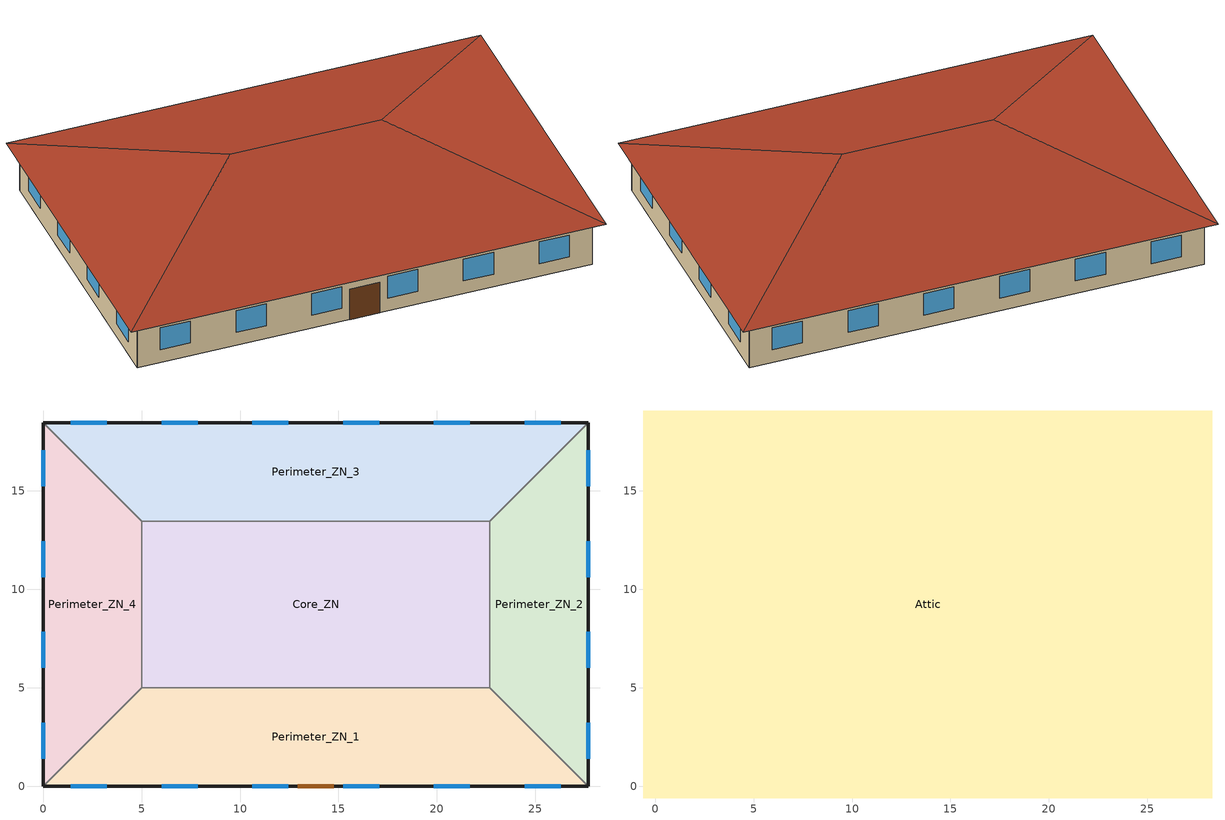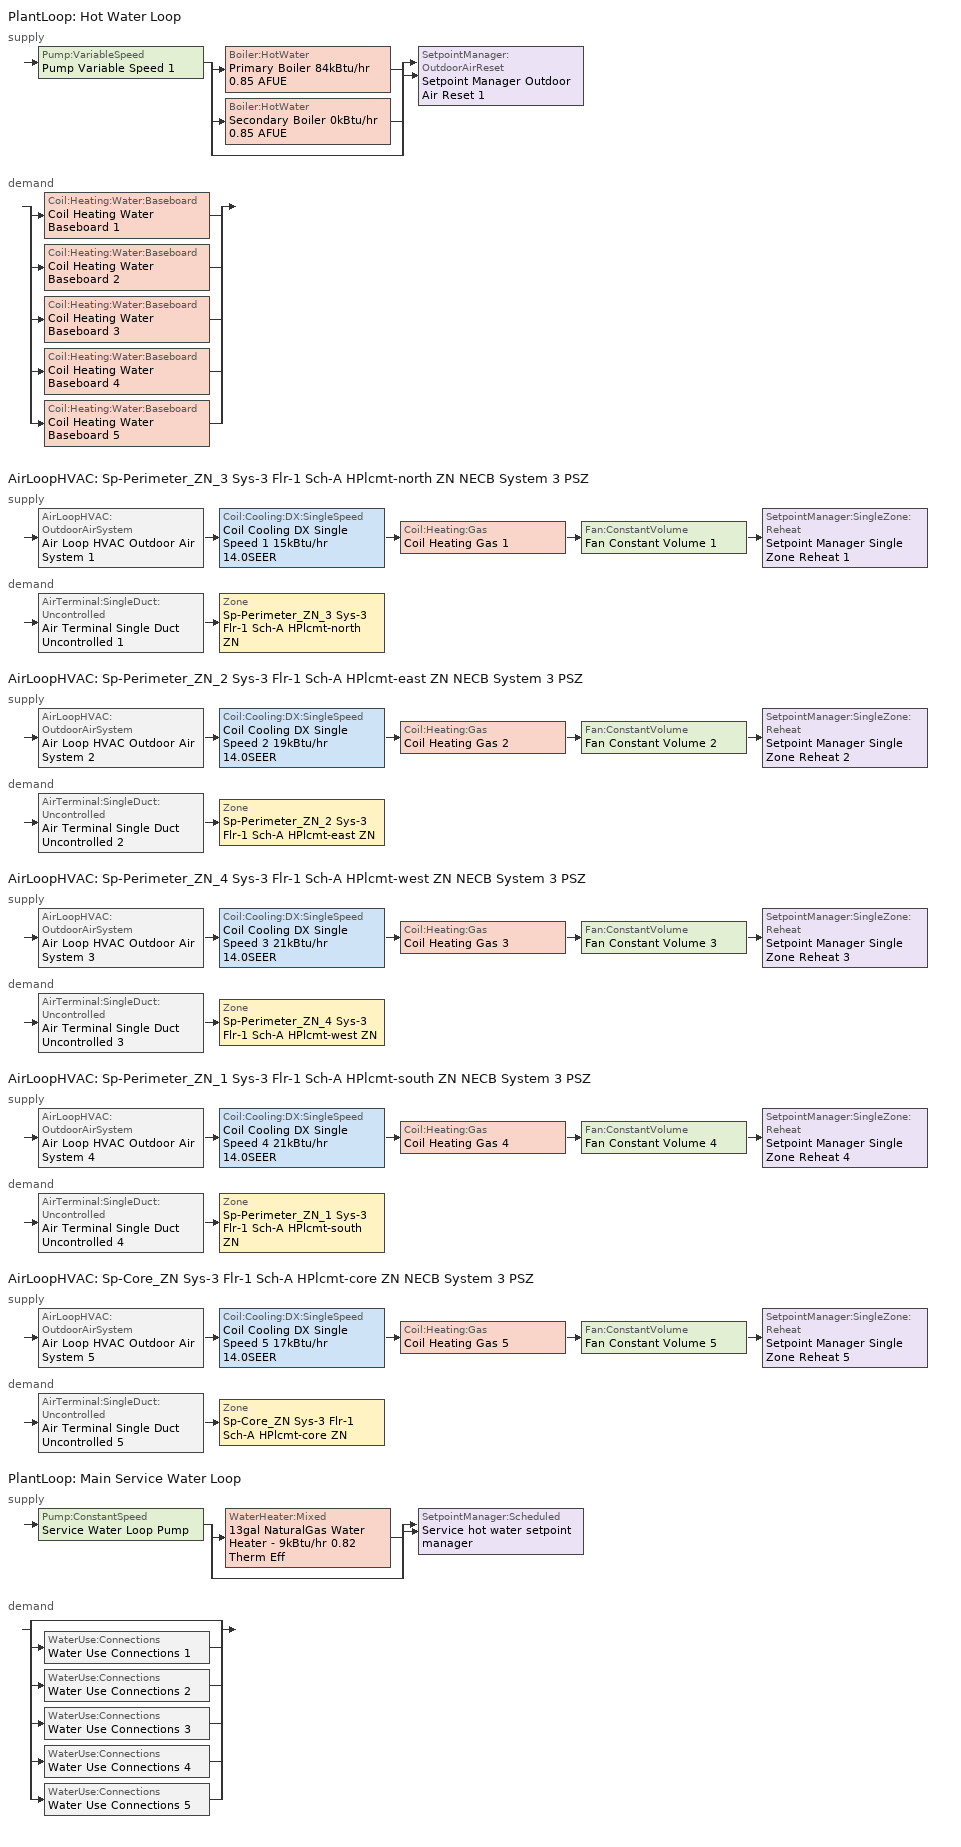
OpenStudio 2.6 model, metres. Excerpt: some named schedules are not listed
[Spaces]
Perimeter_ZN_1
 floor ground: 22.69,5 27.69,0 0,0 5,5 z0
 wall outside: 0,0 27.69,0 z0:3.05
 wall to Perimeter_ZN_4: 5,5 0,0 z0:3.05
 wall to Core_ZN: 22.69,5 5,5 z0:3.05
 wall to Perimeter_ZN_2: 27.69,0 22.69,5 z0:3.05
 window: 1.39,0 3.22,0 / 19.85,0 21.68,0 / 15.24,0 17.07,0 / 6.01,0 7.84,0 / 10.62,0 12.45,0 / 24.47,0 26.3,0 z0.9:2.42
 door: 12.93,0 14.76,0 z0:2.13
Perimeter_ZN_2
 floor ground: 27.69,18.46 27.69,0 22.69,5 22.69,13.46 z0
 wall outside: 27.69,0 27.69,18.46 z0:3.05
 wall to Perimeter_ZN_3: 27.69,18.46 22.69,13.46 z0:3.05
 wall to Core_ZN: 22.69,13.46 22.69,5 z0:3.05
 window: 27.69,1.39 27.69,3.22 / 27.69,10.62 27.69,12.45 / 27.69,15.24 27.69,17.07 / 27.69,6.01 27.69,7.84 z0.9:2.42
Perimeter_ZN_3
 floor ground: 27.69,18.46 22.69,13.46 5,13.46 0,18.46 z0
 wall outside: 27.69,18.46 0,18.46 z0:3.05
 wall to Core_ZN: 5,13.46 22.69,13.46 z0:3.05
 wall to Perimeter_ZN_4: 0,18.46 5,13.46 z0:3.05
 window: 21.68,18.46 19.85,18.46 / 7.84,18.46 6.01,18.46 / 17.07,18.46 15.24,18.46 / 12.45,18.46 10.62,18.46 / 26.3,18.46 24.47,18.46 / 3.22,18.46 1.39,18.46 z0.9:2.42
Perimeter_ZN_4
 floor ground: 0,18.46 5,13.46 5,5 0,0 z0
 wall outside: 0,18.46 0,0 z0:3.05
 wall to Core_ZN: 5,5 5,13.46 z0:3.05
 window: 0,3.22 0,1.39 / 0,12.45 0,10.62 / 0,7.84 0,6.01 / 0,17.07 0,15.24 z0.9:2.42
Core_ZN
 floor ground: 22.69,13.46 22.69,5 5,5 5,13.46 z0
Attic
 floor outside: 28.29,19.06 27.69,18.46 0,18.46 -0.6,19.06 z3.05; -0.6,19.06 0,18.46 0,0 -0.6,-0.6 z3.05; 28.29,19.06 28.29,-0.6 27.69,0 27.69,18.46 z3.05; 27.69,0 28.29,-0.6 -0.6,-0.6 0,0 z3.05
 floor to Perimeter_ZN_4: 0,18.46 5,13.46 5,5 0,0 z3.05
 floor to Perimeter_ZN_1: 22.69,5 27.69,0 0,0 5,5 z3.05
 floor to Perimeter_ZN_2: 27.69,18.46 27.69,0 22.69,5 22.69,13.46 z3.05
 floor to Core_ZN: 22.69,13.46 22.69,5 5,5 5,13.46 z3.05
 floor to Perimeter_ZN_3: 27.69,18.46 22.69,13.46 5,13.46 0,18.46 z3.05
 roof outside: 18.46,9.23,6.33 28.29,-0.6,3.05 28.29,19.06,3.05; 18.46,9.23,6.33 28.29,19.06,3.05 -0.6,19.06,3.05 9.23,9.23,6.33; 9.23,9.23,6.33 -0.6,-0.6,3.05 28.29,-0.6,3.05 18.46,9.23,6.33; 9.23,9.23,6.33 -0.6,19.06,3.05 -0.6,-0.6,3.05
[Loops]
PlantLoop 'Hot Water Loop'
 supply: Pump:VariableSpeed 'Pump Variable Speed 1' > split
  | Boiler:HotWater 'Primary Boiler 84kBtu/hr 0.85 AFUE'
  | Boiler:HotWater 'Secondary Boiler 0kBtu/hr 0.85 AFUE'
  | bypass
  join > SetpointManager:OutdoorAirReset 'Setpoint Manager Outdoor Air Reset 1'
 demand: split
  | Coil:Heating:Water:Baseboard 'Coil Heating Water Baseboard 1'
  | Coil:Heating:Water:Baseboard 'Coil Heating Water Baseboard 2'
  | Coil:Heating:Water:Baseboard 'Coil Heating Water Baseboard 3'
  | Coil:Heating:Water:Baseboard 'Coil Heating Water Baseboard 4'
  | Coil:Heating:Water:Baseboard 'Coil Heating Water Baseboard 5'
AirLoopHVAC 'Sp-Perimeter_ZN_3 Sys-3 Flr-1 Sch-A HPlcmt-north ZN NECB System 3 PSZ'
 supply: AirLoopHVAC:OutdoorAirSystem 'Air Loop HVAC Outdoor Air System 1' > Coil:Cooling:DX:SingleSpeed 'Coil Cooling DX Single Speed 1 15kBtu/hr 14.0SEER' > Coil:Heating:Gas 'Coil Heating Gas 1' > Fan:ConstantVolume 'Fan Constant Volume 1' > SetpointManager:SingleZone:Reheat 'Setpoint Manager Single Zone Reheat 1'
 demand: AirTerminal:SingleDuct:Uncontrolled 'Air Terminal Single Duct Uncontrolled 1' > Zone 'Sp-Perimeter_ZN_3 Sys-3 Flr-1 Sch-A HPlcmt-north ZN'
AirLoopHVAC 'Sp-Perimeter_ZN_2 Sys-3 Flr-1 Sch-A HPlcmt-east ZN NECB System 3 PSZ'
 supply: AirLoopHVAC:OutdoorAirSystem 'Air Loop HVAC Outdoor Air System 2' > Coil:Cooling:DX:SingleSpeed 'Coil Cooling DX Single Speed 2 19kBtu/hr 14.0SEER' > Coil:Heating:Gas 'Coil Heating Gas 2' > Fan:ConstantVolume 'Fan Constant Volume 2' > SetpointManager:SingleZone:Reheat 'Setpoint Manager Single Zone Reheat 2'
 demand: AirTerminal:SingleDuct:Uncontrolled 'Air Terminal Single Duct Uncontrolled 2' > Zone 'Sp-Perimeter_ZN_2 Sys-3 Flr-1 Sch-A HPlcmt-east ZN'
AirLoopHVAC 'Sp-Perimeter_ZN_4 Sys-3 Flr-1 Sch-A HPlcmt-west ZN NECB System 3 PSZ'
 supply: AirLoopHVAC:OutdoorAirSystem 'Air Loop HVAC Outdoor Air System 3' > Coil:Cooling:DX:SingleSpeed 'Coil Cooling DX Single Speed 3 21kBtu/hr 14.0SEER' > Coil:Heating:Gas 'Coil Heating Gas 3' > Fan:ConstantVolume 'Fan Constant Volume 3' > SetpointManager:SingleZone:Reheat 'Setpoint Manager Single Zone Reheat 3'
 demand: AirTerminal:SingleDuct:Uncontrolled 'Air Terminal Single Duct Uncontrolled 3' > Zone 'Sp-Perimeter_ZN_4 Sys-3 Flr-1 Sch-A HPlcmt-west ZN'
AirLoopHVAC 'Sp-Perimeter_ZN_1 Sys-3 Flr-1 Sch-A HPlcmt-south ZN NECB System 3 PSZ'
 supply: AirLoopHVAC:OutdoorAirSystem 'Air Loop HVAC Outdoor Air System 4' > Coil:Cooling:DX:SingleSpeed 'Coil Cooling DX Single Speed 4 21kBtu/hr 14.0SEER' > Coil:Heating:Gas 'Coil Heating Gas 4' > Fan:ConstantVolume 'Fan Constant Volume 4' > SetpointManager:SingleZone:Reheat 'Setpoint Manager Single Zone Reheat 4'
 demand: AirTerminal:SingleDuct:Uncontrolled 'Air Terminal Single Duct Uncontrolled 4' > Zone 'Sp-Perimeter_ZN_1 Sys-3 Flr-1 Sch-A HPlcmt-south ZN'
AirLoopHVAC 'Sp-Core_ZN Sys-3 Flr-1 Sch-A HPlcmt-core ZN NECB System 3 PSZ'
 supply: AirLoopHVAC:OutdoorAirSystem 'Air Loop HVAC Outdoor Air System 5' > Coil:Cooling:DX:SingleSpeed 'Coil Cooling DX Single Speed 5 17kBtu/hr 14.0SEER' > Coil:Heating:Gas 'Coil Heating Gas 5' > Fan:ConstantVolume 'Fan Constant Volume 5' > SetpointManager:SingleZone:Reheat 'Setpoint Manager Single Zone Reheat 5'
 demand: AirTerminal:SingleDuct:Uncontrolled 'Air Terminal Single Duct Uncontrolled 5' > Zone 'Sp-Core_ZN Sys-3 Flr-1 Sch-A HPlcmt-core ZN'
PlantLoop 'Main Service Water Loop'
 supply: Pump:ConstantSpeed 'Service Water Loop Pump' > split
  | WaterHeater:Mixed '13gal NaturalGas Water Heater - 9kBtu/hr 0.82 Therm Eff'
  | bypass
  join > SetpointManager:Scheduled 'Service hot water setpoint manager'
 demand: split
  | bypass
  | WaterUse:Connections 'Water Use Connections 1'
  | WaterUse:Connections 'Water Use Connections 2'
  | WaterUse:Connections 'Water Use Connections 3'
  | WaterUse:Connections 'Water Use Connections 4'
  | WaterUse:Connections 'Water Use Connections 5'
[Site]
Calgary Intl AP_AB_CAN: Latitude {deg}=51.114; Longitude {deg}=-114.02; Time Zone {hr}=-7; Elevation {m}=1084.1; Terrain=City
[Building]
SmallOffice-CAN_AB_Calgary.Intl.AP.718770_CWEC2016.epw created: 2018-09-27 18:21:42 +0000: North Axis {deg}=0; Default Construction Set=BTAP-Mass at hdd = 5000.0; Standards Number of Stories=1; Standards Number of Above Ground Stories=1; Standards Building Type=SmallOffice
[Site:WaterMainsTemperature]
Calculation Method=Correlation; Annual Average Outdoor Air Temperature {C}=5; Maximum Difference In Monthly Average Outdoor Air Temperatures {deltaC}=23.3
[Site:GroundTemperature:BuildingSurface]
19.527, 19.502, 19.536, 19.598, 20.002, 21.64, 22.225, 22.375, 21.449, 20.121, 19.802, 19.633
[SizingPeriod:DesignDay] Barometric Pressure {Pa}=88961; Sky Clearness=0; Rain Indicator=0; Snow Indicator=0; Day of Month=21; Daylight Saving Time Indicator=0; Humidity Indicating Type=Wetbulb; Dry-Bulb Temperature Range Modifier Type=DefaultMultipliers
Name | Maximum Dry-Bulb Temperature {C} | Daily Dry-Bulb Temperature Range {deltaC} | Humidity Indicating Conditions at Maximum Dry-Bulb | Wind Speed {m/s} | Wind Direction {deg} | Month | Day Type | Solar Model Indicator | ASHRAE Taub | ASHRAE Taud
Calgary Intl AP Ann Htg 99.6% Condns DB | -28.5 | 0 | -28.5 | 2.9 | 200 | 1 | WinterDesignDay | ASHRAEClearSky
Calgary Intl AP Ann Clg .4% Condns DB=>MWB | 28.5 | 12.1 | 16.1 | 4.5 | 160 | 7 | SummerDesignDay | ASHRAETau | 0.339 | 2.421
[Material:NoMass] Roughness=Smooth; Thermal Absorptance=0.9; Solar Absorptance=0.7
Name | Thermal Resistance {m2-K/W} | Visible Absorptance
Typical Carpet Pad | 0.21648 | 0.8
Typical Insulation 1 | 5.91238 | 0.7
Typical Insulation 2 | 4.49096 | 0.7
Typical Insulation 3 | 6.17282 | 0.7
Typical Carpet Pad 2 | 1.25503 | 0.8
Typical Carpet Pad 3 | 3.45515 | 0.8
Typical Insulation 4 | 0.454528 | 0.7
Typical Insulation 5 | 0.454545 | 0.7
[Material]
Name | Roughness | Thickness {m} | Conductivity {W/m-K} | Density {kg/m3} | Specific Heat {J/kg-K} | Thermal Absorptance | Solar Absorptance | Visible Absorptance
100mm Normalweight concrete floor | MediumSmooth | 0.1016 | 2.31 | 2322 | 832
G01 13mm gypsum board | Smooth | 0.0127 | 0.16 | 800 | 1090 | 0.9 | 0.7 | 0.5
G05 25mm wood | MediumSmooth | 0.0254 | 0.15 | 608 | 1630 | 0.9 | 0.5 | 0.5
4 in. Normalweight Concrete Floor | MediumRough | 0.1016 | 2.31 | 2322 | 832 | 0.9 | 0.7 | 0.7
1IN Stucco | Smooth | 0.0253 | 0.6918 | 1858 | 837 | 0.9 | 0.7 | 0.92
8IN CONCRETE HW RefBldg | Rough | 0.2032 | 1.311 | 2240 | 836.8 | 0.9 | 0.7 | 0.7
1/2IN Gypsum | Smooth | 0.0127 | 0.16 | 784.9 | 830 | 0.9 | 0.4 | 0.4
Metal Roof Surface; F08 Metal surface | Smooth | 0.0008 | 45.28 | 7824 | 500 | 0.9 | 0.7 | 0.7
6 in. Normalweight Concrete Floor | MediumRough | 0.1524 | 2.31 | 2322 | 832 | 0.9 | 0.7 | 0.7
[Construction]
BTAP-Int-Floor: 100mm Normalweight concrete floor, Typical Carpet Pad
BTAP-Int-Wall: G01 13mm gypsum board, G01 13mm gypsum board
BTAP-Int-Ceiling: Typical Carpet Pad, 100mm Normalweight concrete floor
BTAP-Ext-DaylightDiffuser: SimpleGlazing
BTAP-Int-Door: G05 25mm wood
BTAP-Ext-Floor-Mass:U-0.162: Typical Insulation 1, 4 in. Normalweight Concrete Floor, Typical Carpet Pad
BTAP-Ext-Wall-Mass:U-0.21: 1IN Stucco, 8IN CONCRETE HW RefBldg, Typical Insulation 2, 1/2IN Gypsum
BTAP-Ext-Roof-Metal:U-0.162: Metal Roof Surface, Typical Insulation 3
BTAP-Grnd-Floor-Mass:U-0.757: 6 in. Normalweight Concrete Floor, Typical Carpet Pad 2
BTAP-Grnd-Roof-Mass:U-0.284: 6 in. Normalweight Concrete Floor, Typical Carpet Pad 3
BTAP-Ext-Door:U-2.2: F08 Metal surface, Typical Insulation 4
BTAP-Ext-OverHeadDoor:U-2.2: Typical Insulation 5
[DefaultConstructionSet]
BTAP-Mass at hdd = 5000.0: Default Exterior Surface Constructions=BTAP-Mass at hdd = 5000.0; Default Interior Surface Constructions=Default Surface Constructions 2; Default Ground Contact Surface Constructions=BTAP-Mass at hdd = 5000.0 1; Default Exterior SubSurface Constructions=BTAP-Mass at hdd = 5000.0; Default Interior SubSurface Constructions=Default Sub Surface Constructions 2; Interior Partition Construction=BTAP-Int-Door
[DefaultSurfaceConstructions]
Name | Floor Construction | Wall Construction | Roof Ceiling Construction
Default Surface Constructions 2 | BTAP-Int-Floor | BTAP-Int-Wall | BTAP-Int-Ceiling
BTAP-Mass at hdd = 5000.0 | BTAP-Ext-Floor-Mass:U-0.162 | BTAP-Ext-Wall-Mass:U-0.21 | BTAP-Ext-Roof-Metal:U-0.162
BTAP-Mass at hdd = 5000.0 1 | BTAP-Grnd-Floor-Mass:U-0.757 | BTAP-Grnd-Roof-Mass:U-0.284 | BTAP-Grnd-Roof-Mass:U-0.284
[DefaultSubSurfaceConstructions] Fixed Window Construction=BTAP-Ext-DaylightDiffuser; Operable Window Construction=BTAP-Ext-DaylightDiffuser
Name | Door Construction | Glass Door Construction | Overhead Door Construction | Skylight Construction | Tubular Daylight Dome Construction | Tubular Daylight Diffuser Construction
Default Sub Surface Constructions 2 | BTAP-Int-Door
BTAP-Mass at hdd = 5000.0 | BTAP-Ext-Door:U-2.2 | BTAP-Ext-DaylightDiffuser | BTAP-Ext-OverHeadDoor:U-2.2 | BTAP-Ext-DaylightDiffuser | BTAP-Ext-DaylightDiffuser | BTAP-Ext-DaylightDiffuser
[WindowMaterial:SimpleGlazingSystem]
SimpleGlazing: U-Factor {W/m2-K}=2.2; Solar Heat Gain Coefficient=0.6; Visible Transmittance=0.21
[Space]
Name | Space Type | Building Story | Thermal Zone | Part of Total Floor Area
Perimeter_ZN_1 | Space Function Office - enclosed | Building Story 1 | Sp-Perimeter_ZN_1 Sys-3 Flr-1 Sch-A HPlcmt-south ZN | Yes
Attic | Space Function - undefined - | Building Story 2 | Sp-Attic Sys-0 Flr-2 Sch-- undefined - HPlcmt-core ZN | No
Perimeter_ZN_2 | Space Function Office - enclosed | Building Story 1 | Sp-Perimeter_ZN_2 Sys-3 Flr-1 Sch-A HPlcmt-east ZN | Yes
Perimeter_ZN_3 | Space Function Office - enclosed | Building Story 1 | Sp-Perimeter_ZN_3 Sys-3 Flr-1 Sch-A HPlcmt-north ZN | Yes
Perimeter_ZN_4 | Space Function Office - enclosed | Building Story 1 | Sp-Perimeter_ZN_4 Sys-3 Flr-1 Sch-A HPlcmt-west ZN | Yes
Core_ZN | Space Function Office - enclosed | Building Story 1 | Sp-Core_ZN Sys-3 Flr-1 Sch-A HPlcmt-core ZN | Yes
[BuildingStory]
Name | Nominal Z Coordinate {m}
Building Story 1 | 0
Building Story 2 | 3.05
[SpaceType] Standards Building Type=Space Function
Name | Default Schedule Set | Design Specification Outdoor Air Object | Standards Space Type
Space Function - undefined - | Space Function - undefined - Schedule Set | Space Function - undefined - Ventilation | - undefined -
Space Function Office - enclosed | Space Function Office - enclosed Schedule Set | Space Function Office - enclosed Ventilation | Office - enclosed
[DesignSpecification:OutdoorAir] Outdoor Air Flow per Person {m3/s-person}=0; Outdoor Air Flow Air Changes per Hour {1/hr}=0
Name | Outdoor Air Flow per Floor Area {m3/s-m2} | Outdoor Air Method | Outdoor Air Flow Rate {m3/s}
Space Function - undefined - Ventilation | 0
Space Function Office - enclosed Ventilation | 0.0004318 | Sum | 0
[DefaultScheduleSet] Infiltration Schedule=Always On
Name | Number of People Schedule | People Activity Level Schedule | Lighting Schedule | Electric Equipment Schedule
Space Function - undefined - Schedule Set
Space Function Office - enclosed Schedule Set | NECB-A-Occupancy | NECB-Activity | NECB-A-Lighting | NECB-A-Electric-Equipment
[ThermostatSetpoint:DualSetpoint]
Name | Heating Setpoint Temperature Schedule | Cooling Setpoint Temperature Schedule
Space Function - undefined - Thermostat 2
Space Function Office - enclosed Thermostat 6; Space Function Office - enclosed Thermostat 7; Space Function Office - enclosed Thermostat 8; Space Function Office - enclosed Thermostat 9; Space Function Office - enclosed Thermostat 10 | NECB-A-Thermostat Setpoint-Heating | NECB-A-Thermostat Setpoint-Cooling
[People:Definition]
Space Function Office - enclosed People Definition: Number of People Calculation Method=People/Area; People per Space Floor Area {person/m2}=0.0500522; Fraction Radiant=0.3
[People]
Space Function Office - enclosed People: People Definition=Space Function Office - enclosed People Definition; Space or SpaceType=Space Function Office - enclosed; Work Efficiency Schedule=Work Efficiency Schedule; Clothing Insulation Schedule=Clothing Schedule; Air Velocity Schedule=Air Velocity Schedule; Multiplier=1
[Lights:Definition]
Space Function Office - enclosed Lights Definition: Design Level Calculation Method=Watts/Area; Watts per Space Floor Area {W/m2}=11.8999; Fraction Radiant=0.5; Fraction Visible=0.2
[Lights]
Space Function Office - enclosed Lights: Lights Definition=Space Function Office - enclosed Lights Definition; Space or SpaceType=Space Function Office - enclosed; Fraction Replaceable=1
[ElectricEquipment:Definition]
Space Function Office - enclosed Elec Equip Definition: Design Level Calculation Method=Watts/Area; Watts per Space Floor Area {W/m2}=7.49994; Fraction Radiant=0.5
[ElectricEquipment]
Space Function Office - enclosed Elec Equip: Electric Equipment Definition=Space Function Office - enclosed Elec Equip Definition; Space or SpaceType=Space Function Office - enclosed
[SpaceInfiltration:DesignFlowRate] Schedule=Always On Discrete; Design Flow Rate Calculation Method=Flow/ExteriorArea; Constant Term Coefficient=0; Temperature Term Coefficient=0; Velocity Term Coefficient=0.224; Velocity Squared Term Coefficient=0
Name | Space or SpaceType | Flow per Exterior Surface Area {m3/s-m2}
Attic Infiltration | Attic | 0.000228332
Perimeter_ZN_1 Infiltration | Perimeter_ZN_1 | 0.00025
Perimeter_ZN_2 Infiltration | Perimeter_ZN_2 | 0.00025
Perimeter_ZN_3 Infiltration | Perimeter_ZN_3 | 0.00025
Perimeter_ZN_4 Infiltration | Perimeter_ZN_4 | 0.00025
[ThermalZone] Use Ideal Air Loads=No
Name | Thermostat
Sp-Attic Sys-0 Flr-2 Sch-- undefined - HPlcmt-core ZN | Space Function - undefined - Thermostat 2
Sp-Perimeter_ZN_3 Sys-3 Flr-1 Sch-A HPlcmt-north ZN | Space Function Office - enclosed Thermostat 6
Sp-Perimeter_ZN_2 Sys-3 Flr-1 Sch-A HPlcmt-east ZN | Space Function Office - enclosed Thermostat 7
Sp-Perimeter_ZN_4 Sys-3 Flr-1 Sch-A HPlcmt-west ZN | Space Function Office - enclosed Thermostat 8
Sp-Perimeter_ZN_1 Sys-3 Flr-1 Sch-A HPlcmt-south ZN | Space Function Office - enclosed Thermostat 9
Sp-Core_ZN Sys-3 Flr-1 Sch-A HPlcmt-core ZN | Space Function Office - enclosed Thermostat 10
[Sizing:Zone] Zone Cooling Design Supply Air Temperature Input Method=SupplyAirTemperature; Zone Cooling Design Supply Air Temperature Difference {deltaC}=11.11; Zone Heating Design Supply Air Temperature Input Method=SupplyAirTemperature; Zone Heating Design Supply Air Temperature Difference {deltaC}=11.11; Zone Cooling Design Supply Air Humidity Ratio {kg-H2O/kg-air}=0.0085; Zone Heating Design Supply Air Humidity Ratio {kg-H2O/kg-air}=0.008; Cooling Design Air Flow Method=DesignDay; Heating Design Air Flow Method=DesignDay; Account for Dedicated Outdoor Air System=No; Dedicated Outdoor Air System Control Strategy=NeutralSupplyAir; Dedicated Outdoor Air Low Setpoint Temperature for Design {C}=autosize; Dedicated Outdoor Air High Setpoint Temperature for Design {C}=autosize
Name | Zone Cooling Design Supply Air Temperature {C} | Zone Heating Design Supply Air Temperature {C} | Zone Heating Sizing Factor | Zone Cooling Sizing Factor
Sp-Attic Sys-0 Flr-2 Sch-- undefined - HPlcmt-core ZN | 14 | 40
Sp-Perimeter_ZN_3 Sys-3 Flr-1 Sch-A HPlcmt-north ZN; Sp-Perimeter_ZN_2 Sys-3 Flr-1 Sch-A HPlcmt-east ZN; Sp-Perimeter_ZN_4 Sys-3 Flr-1 Sch-A HPlcmt-west ZN; Sp-Perimeter_ZN_1 Sys-3 Flr-1 Sch-A HPlcmt-south ZN; Sp-Core_ZN Sys-3 Flr-1 Sch-A HPlcmt-core ZN | 13 | 43 | 1.3 | 1.1
[Zone equipment]
Sp-Perimeter_ZN_3 Sys-3 Flr-1 Sch-A HPlcmt-north ZN: Air Terminal Single Duct Uncontrolled 1, Zone HVAC Baseboard Convective Water 1
Sp-Perimeter_ZN_2 Sys-3 Flr-1 Sch-A HPlcmt-east ZN: Air Terminal Single Duct Uncontrolled 2, Zone HVAC Baseboard Convective Water 2
Sp-Perimeter_ZN_4 Sys-3 Flr-1 Sch-A HPlcmt-west ZN: Air Terminal Single Duct Uncontrolled 3, Zone HVAC Baseboard Convective Water 3
Sp-Perimeter_ZN_1 Sys-3 Flr-1 Sch-A HPlcmt-south ZN: Air Terminal Single Duct Uncontrolled 4, Zone HVAC Baseboard Convective Water 4
Sp-Core_ZN Sys-3 Flr-1 Sch-A HPlcmt-core ZN: Air Terminal Single Duct Uncontrolled 5, Zone HVAC Baseboard Convective Water 5
[PlantLoop] Glycol Concentration=0; Plant Loop Volume {m3}=Autocalculate; Load Distribution Scheme=Optimal
Name | Fluid Type | Maximum Loop Temperature {C} | Minimum Loop Temperature {C}
Hot Water Loop | Water
Main Service Water Loop |  | 60 | 10
[Sizing:Plant] Loop Type=Heating; Sizing Option=NonCoincident; Zone Timesteps in Averaging Window=1; Coincident Sizing Factor Mode=None
Name | Design Loop Exit Temperature {C} | Loop Design Temperature Difference {deltaC}
Hot Water Loop | 82 | 16
Main Service Water Loop | 60 | 5
[Pump:VariableSpeed]
Pump Variable Speed 1: Motor Efficiency=0.855; Pump Control Type=Intermittent; Skin Loss Radiative Fraction=0.5; Design Power Sizing Method=PowerPerFlowPerPressure; Design Electric Power per Unit Flow Rate {W/(m3/s)}=348701.1; Design Shaft Power per Unit Flow Rate per Unit Head {W-s/m3-Pa}=1.28205; Design Minimum Flow Rate Fraction=0
[Boiler:HotWater] Fuel Type=NaturalGas; Nominal Thermal Efficiency=0.85; Normalized Boiler Efficiency Curve=BOILER-EFFFPLR-NECB2011; Water Outlet Upper Temperature Limit {C}=99; Boiler Flow Mode=ConstantFlow; Parasitic Electric Load {W}=0; Sizing Factor=1
Name | Nominal Capacity {W}
Primary Boiler 84kBtu/hr 0.85 AFUE | 24709.1
Secondary Boiler 0kBtu/hr 0.85 AFUE | 0.001
[SetpointManager:OutdoorAirReset]
Setpoint Manager Outdoor Air Reset 1: Control Variable=Temperature; Setpoint at Outdoor Low Temperature {C}=82; Outdoor Low Temperature {C}=-16; Setpoint at Outdoor High Temperature {C}=60; Outdoor High Temperature {C}=0
[AirLoopHVAC] Design Supply Air Flow Rate {m3/s}=AutoSize
Name | Availability Schedule
Sp-Perimeter_ZN_3 Sys-3 Flr-1 Sch-A HPlcmt-north ZN NECB System 3 PSZ; Sp-Perimeter_ZN_2 Sys-3 Flr-1 Sch-A HPlcmt-east ZN NECB System 3 PSZ; Sp-Core_ZN Sys-3 Flr-1 Sch-A HPlcmt-core ZN NECB System 3 PSZ | Always On Discrete
Sp-Perimeter_ZN_4 Sys-3 Flr-1 Sch-A HPlcmt-west ZN NECB System 3 PSZ | Sp-Perimeter_ZN_4 Sys-3 Flr-1 Sch-A HPlcmt-west ZN NECB System 3 PSZ Occ Sch
Sp-Perimeter_ZN_1 Sys-3 Flr-1 Sch-A HPlcmt-south ZN NECB System 3 PSZ | Sp-Perimeter_ZN_1 Sys-3 Flr-1 Sch-A HPlcmt-south ZN NECB System 3 PSZ Occ Sch
[Sizing:System] Type of Load to Size On=Sensible; Design Outdoor Air Flow Rate {m3/s}=Autosize; Minimum System Air Flow Ratio=1; Preheat Design Temperature {C}=7; Preheat Design Humidity Ratio {kg-H2O/kg-Air}=0.008; Precool Design Temperature {C}=13; Precool Design Humidity Ratio {kg-H2O/kg-Air}=0.008; Central Cooling Design Supply Air Temperature {C}=13; Central Heating Design Supply Air Temperature {C}=43; Sizing Option=NonCoincident; 100% Outdoor Air in Cooling=No; 100% Outdoor Air in Heating=No; Central Cooling Design Supply Air Humidity Ratio {kg-H2O/kg-Air}=0.0085; Central Heating Design Supply Air Humidity Ratio {kg-H2O/kg-Air}=0.008; Cooling Design Air Flow Method=DesignDay; Cooling Design Air Flow Rate {m3/s}=0; Heating Design Air Flow Method=DesignDay; Heating Design Air Flow Rate {m3/s}=0; System Outdoor Air Method=ZoneSum; Zone Maximum Outdoor Air Fraction=1; Cooling Supply Air Flow Rate Per Floor Area {m3/s-m2}=0.00996765; Cooling Fraction of Autosized Cooling Supply Air Flow Rate=1; Cooling Supply Air Flow Rate Per Unit Cooling Capacity {m3/s-W}=3.94755e-05; Heating Supply Air Flow Rate Per Floor Area {m3/s-m2}=0.00996765; Heating Fraction of Autosized Heating Supply Air Flow Rate=1; Heating Fraction of Autosized Cooling Supply Air Flow Rate=1; Heating Supply Air Flow Rate Per Unit Heating Capacity {m3/s-W}=3.15882e-05; Cooling Design Capacity Method=CoolingDesignCapacity; Cooling Design Capacity {W}=autosize; Cooling Design Capacity Per Floor Area {W/m2}=234.7; Fraction of Autosized Cooling Design Capacity=1; Heating Design Capacity Method=HeatingDesignCapacity; Heating Design Capacity {W}=autosize; Heating Design Capacity Per Floor Area {W/m2}=157; Fraction of Autosized Heating Design Capacity=1; Central Cooling Capacity Control Method=OnOff
Sp-Perimeter_ZN_3 Sys-3 Flr-1 Sch-A HPlcmt-north ZN NECB System 3 PSZ; Sp-Perimeter_ZN_2 Sys-3 Flr-1 Sch-A HPlcmt-east ZN NECB System 3 PSZ; Sp-Perimeter_ZN_4 Sys-3 Flr-1 Sch-A HPlcmt-west ZN NECB System 3 PSZ; Sp-Perimeter_ZN_1 Sys-3 Flr-1 Sch-A HPlcmt-south ZN NECB System 3 PSZ; Sp-Core_ZN Sys-3 Flr-1 Sch-A HPlcmt-core ZN NECB System 3 PSZ
[Fan:ConstantVolume] Availability Schedule=Always On Discrete; Fan Efficiency=0.39975; Pressure Rise {Pa}=640; Maximum Flow Rate {m3/s}=AutoSize; Motor Efficiency=0.615
Fan Constant Volume 1; Fan Constant Volume 2; Fan Constant Volume 3; Fan Constant Volume 4; Fan Constant Volume 5
[Coil:Heating:Gas] Availability Schedule=Always On Discrete; Gas Burner Efficiency=0.8; Nominal Capacity {W}=AutoSize; Parasitic Electric Load {W}=0; Parasitic Gas Load {W}=0
Coil Heating Gas 1; Coil Heating Gas 2; Coil Heating Gas 3; Coil Heating Gas 4; Coil Heating Gas 5
[Coil:Cooling:DX:SingleSpeed] Availability Schedule=Always On Discrete; Rated Total Cooling Capacity {W}=autosize; Rated Sensible Heat Ratio=autosize; Rated COP {W/W}=3.8248; Rated Air Flow Rate {m3/s}=autosize; Rated Evaporator Fan Power Per Volume Flow Rate {W/(m3/s)}=773.3; Total Cooling Capacity Function of Temperature Curve=DXCOOL-NECB2011-REF-CAPFT; Total Cooling Capacity Function of Flow Fraction Curve=DXCOOL-NECB2011-REF-CAPFFLOW; Energy Input Ratio Function of Temperature Curve=DXCOOL-NECB2011-REF-COOLEIRFT; Energy Input Ratio Function of Flow Fraction Curve=DXCOOL-NECB2011-REF-COOLEIRFFLOW; Part Load Fraction Correlation Curve=DXCOOL-NECB2011-REF-COOLPLFFPLR; Condenser Type=AirCooled; Evaporative Condenser Effectiveness=0; Evaporative Condenser Air Flow Rate {m3/s}=Autosize; Evaporative Condenser Pump Rated Power Consumption {W}=Autosize; Crankcase Heater Capacity {W}=0; Maximum Outdoor Dry-Bulb Temperature for Crankcase Heater Operation {C}=0; Basin Heater Capacity {W/K}=0; Basin Heater Setpoint Temperature {C}=10
Coil Cooling DX Single Speed 1 15kBtu/hr 14.0SEER; Coil Cooling DX Single Speed 2 19kBtu/hr 14.0SEER; Coil Cooling DX Single Speed 3 21kBtu/hr 14.0SEER; Coil Cooling DX Single Speed 4 21kBtu/hr 14.0SEER; Coil Cooling DX Single Speed 5 17kBtu/hr 14.0SEER
[Controller:OutdoorAir] Minimum Outdoor Air Flow Rate {m3/s}=autosize; Maximum Outdoor Air Flow Rate {m3/s}=Autosize; Economizer Control Type=NoEconomizer; Economizer Control Action Type=ModulateFlow; Economizer Maximum Limit Dry-Bulb Temperature {C}=28; Economizer Maximum Limit Enthalpy {J/kg}=64000; Economizer Minimum Limit Dry-Bulb Temperature {C}=-100; Lockout Type=NoLockout; Minimum Limit Type=FixedMinimum; High Humidity Control=No; Heat Recovery Bypass Control Type=BypassWhenWithinEconomizerLimits
Name | Minimum Outdoor Air Schedule | Controller Mechanical Ventilation
Controller Outdoor Air 1 | Always On Discrete | Controller Mechanical Ventilation 1
Controller Outdoor Air 2 | Always On Discrete | Controller Mechanical Ventilation 2
Controller Outdoor Air 3 | Sp-Perimeter_ZN_4 Sys-3 Flr-1 Sch-A HPlcmt-west ZN NECB System 3 PSZ Occ Sch | Controller Mechanical Ventilation 3
Controller Outdoor Air 4 | Sp-Perimeter_ZN_1 Sys-3 Flr-1 Sch-A HPlcmt-south ZN NECB System 3 PSZ Occ Sch | Controller Mechanical Ventilation 4
Controller Outdoor Air 5 | Always On Discrete | Controller Mechanical Ventilation 5
[Controller:MechanicalVentilation] Availability Schedule=Always On Discrete; System Outdoor Air Method=ZoneSum
Controller Mechanical Ventilation 1; Controller Mechanical Ventilation 2; Controller Mechanical Ventilation 3; Controller Mechanical Ventilation 4; Controller Mechanical Ventilation 5
[AirLoopHVAC:OutdoorAirSystem]
Name | Controller
Air Loop HVAC Outdoor Air System 1 | Controller Outdoor Air 1
Air Loop HVAC Outdoor Air System 2 | Controller Outdoor Air 2
Air Loop HVAC Outdoor Air System 3 | Controller Outdoor Air 3
Air Loop HVAC Outdoor Air System 4 | Controller Outdoor Air 4
Air Loop HVAC Outdoor Air System 5 | Controller Outdoor Air 5
[SetpointManager:SingleZone:Reheat] Minimum Supply Air Temperature {C}=13; Maximum Supply Air Temperature {C}=43
Name | Control Zone
Setpoint Manager Single Zone Reheat 1 | Sp-Perimeter_ZN_3 Sys-3 Flr-1 Sch-A HPlcmt-north ZN
Setpoint Manager Single Zone Reheat 2 | Sp-Perimeter_ZN_2 Sys-3 Flr-1 Sch-A HPlcmt-east ZN
Setpoint Manager Single Zone Reheat 3 | Sp-Perimeter_ZN_4 Sys-3 Flr-1 Sch-A HPlcmt-west ZN
Setpoint Manager Single Zone Reheat 4 | Sp-Perimeter_ZN_1 Sys-3 Flr-1 Sch-A HPlcmt-south ZN
Setpoint Manager Single Zone Reheat 5 | Sp-Core_ZN Sys-3 Flr-1 Sch-A HPlcmt-core ZN
[AirTerminal:SingleDuct:Uncontrolled] Availability Schedule=Always On Discrete; Maximum Air Flow Rate {m3/s}=AutoSize
Air Terminal Single Duct Uncontrolled 1; Air Terminal Single Duct Uncontrolled 2; Air Terminal Single Duct Uncontrolled 3; Air Terminal Single Duct Uncontrolled 4; Air Terminal Single Duct Uncontrolled 5
[Coil:Heating:Water:Baseboard] Heating Design Capacity Method=HeatingDesignCapacity; Heating Design Capacity {W}=autosize; Heating Design Capacity Per Floor Area {W/m2}=0; Fraction of Autosized Heating Design Capacity=0.8
Coil Heating Water Baseboard 1; Coil Heating Water Baseboard 2; Coil Heating Water Baseboard 3; Coil Heating Water Baseboard 4; Coil Heating Water Baseboard 5
[ZoneHVAC:Baseboard:Convective:Water] Availability Schedule=Always On Discrete
Name | Heating Coil
Zone HVAC Baseboard Convective Water 1 | Coil Heating Water Baseboard 1
Zone HVAC Baseboard Convective Water 2 | Coil Heating Water Baseboard 2
Zone HVAC Baseboard Convective Water 3 | Coil Heating Water Baseboard 3
Zone HVAC Baseboard Convective Water 4 | Coil Heating Water Baseboard 4
Zone HVAC Baseboard Convective Water 5 | Coil Heating Water Baseboard 5
[SetpointManager:Scheduled]
Service hot water setpoint manager: Control Variable=Temperature; Schedule=Service Water Loop Temp - 140F
[Pump:ConstantSpeed]
Service Water Loop Pump: Rated Flow Rate {m3/s}=autosize; Rated Pump Head {Pa}=41.5397; Rated Power Consumption {W}=autosize; Motor Efficiency=0.7; Fraction of Motor Inefficiencies to Fluid Stream=0; Pump Control Type=Intermittent; Design Power Sizing Method=PowerPerFlowPerPressure; Design Electric Power per Unit Flow Rate {W/(m3/s)}=348701.1; Design Shaft Power per Unit Flow Rate per Unit Head {W-s/m3-Pa}=1.28205
[WaterHeater:Mixed]
13gal NaturalGas Water Heater - 9kBtu/hr 0.82 Therm Eff: Tank Volume {m3}=0.048999; Setpoint Temperature Schedule=Service Water Loop Temp - 140F; Deadband Temperature Difference {deltaC}=2; Maximum Temperature Limit {C}=82.2222; Heater Control Type=Cycle; Heater Maximum Capacity {W}=2560.2; Heater Fuel Type=NaturalGas; Heater Thermal Efficiency=0.82; Part Load Factor Curve=SWH-EFFFPLR-NECB2011; Off Cycle Parasitic Fuel Consumption Rate {W}=20; Off Cycle Parasitic Fuel Type=NaturalGas; Off Cycle Parasitic Heat Fraction to Tank=0.8; On Cycle Parasitic Fuel Type=NaturalGas; On Cycle Parasitic Heat Fraction to Tank=0; Ambient Temperature Indicator=Schedule; Ambient Temperature Schedule=Water Heater Ambient Temp Schedule - 70F; Off Cycle Loss Coefficient to Ambient Temperature {W/K}=0.511045; On Cycle Loss Coefficient to Ambient Temperature {W/K}=0.511045; Use Side Effectiveness=1; Source Side Effectiveness=1; Use Side Design Flow Rate {m3/s}=autosize; Source Side Design Flow Rate {m3/s}=autosize; Indirect Water Heating Recovery Time {hr}=1.5; Source Side Flow Control Mode=IndirectHeatPrimarySetpoint
[WaterUse:Connections]
Name | Water Use Equipment Name 1
Water Use Connections 1 | Core_zn Service Water Use 0.06gal/min
Water Use Connections 2 | Perimeter_zn_1 Service Water Use 0.04gal/min
Water Use Connections 3 | Perimeter_zn_2 Service Water Use 0.03gal/min
Water Use Connections 4 | Perimeter_zn_3 Service Water Use 0.04gal/min
Water Use Connections 5 | Perimeter_zn_4 Service Water Use 0.03gal/min
[WaterUse:Equipment:Definition]
Name | Peak Flow Rate {m3/s} | Target Temperature Schedule | Sensible Fraction Schedule | Latent Fraction Schedule
Core_zn Service Water Use Def 0.06gal/min | 3.62272e-06 | Schedule Ruleset 5 | Schedule Ruleset 3 | Schedule Ruleset 4
Perimeter_zn_1 Service Water Use Def 0.04gal/min | 2.74626e-06 | Schedule Ruleset 8 | Schedule Ruleset 6 | Schedule Ruleset 7
Perimeter_zn_2 Service Water Use Def 0.03gal/min | 1.62912e-06 | Schedule Ruleset 11 | Schedule Ruleset 9 | Schedule Ruleset 10
Perimeter_zn_3 Service Water Use Def 0.04gal/min | 2.74626e-06 | Schedule Ruleset 14 | Schedule Ruleset 12 | Schedule Ruleset 13
Perimeter_zn_4 Service Water Use Def 0.03gal/min | 1.62912e-06 | Schedule Ruleset 17 | Schedule Ruleset 15 | Schedule Ruleset 16
[WaterUse:Equipment] Flow Rate Fraction Schedule=NECB-A-Service Water Heating
Name | Water Use Equipment Definition | Space
Core_zn Service Water Use 0.06gal/min | Core_zn Service Water Use Def 0.06gal/min | Core_ZN
Perimeter_zn_1 Service Water Use 0.04gal/min | Perimeter_zn_1 Service Water Use Def 0.04gal/min | Perimeter_ZN_1
Perimeter_zn_2 Service Water Use 0.03gal/min | Perimeter_zn_2 Service Water Use Def 0.03gal/min | Perimeter_ZN_2
Perimeter_zn_3 Service Water Use 0.04gal/min | Perimeter_zn_3 Service Water Use Def 0.04gal/min | Perimeter_ZN_3
Perimeter_zn_4 Service Water Use 0.03gal/min | Perimeter_zn_4 Service Water Use Def 0.03gal/min | Perimeter_ZN_4
[AvailabilityManager:NightCycle] Control Type=CycleOnAny; Thermostat Tolerance {deltaC}=1; Cycling Run Time {s}=3600
Availability Manager Night Cycle 1; Availability Manager Night Cycle 2
[Schedule:Ruleset]
Always On: Default Day Schedule=Always On Default
Clothing Schedule: Default Day Schedule=Clothing Schedule Default Winter Clothes
Air Velocity Schedule: Default Day Schedule=Air Velocity Schedule Default
Work Efficiency Schedule: Default Day Schedule=Work Efficiency Schedule Default
NECB-A-Occupancy: Default Day Schedule=NECB-A-Occupancy Default
NECB-Activity: Default Day Schedule=NECB-Activity Default; Summer Design Day Schedule=NECB-Activity Summer Design Day; Winter Design Day Schedule=NECB-Activity Winter Design Day
NECB-A-Lighting: Default Day Schedule=NECB-A-Lighting Default
NECB-A-Electric-Equipment: Default Day Schedule=NECB-A-Electric-Equipment Default
NECB-A-Thermostat Setpoint-Heating: Default Day Schedule=NECB-A-Thermostat Setpoint-Heating Default
NECB-A-Thermostat Setpoint-Cooling: Default Day Schedule=NECB-A-Thermostat Setpoint-Cooling Default
Service Water Loop Temp - 140F: Default Day Schedule=Service Water Loop Temp - 140F Default
Water Heater Ambient Temp Schedule - 70F: Default Day Schedule=Water Heater Ambient Temp Schedule - 70F Default
Schedule Ruleset 3: Default Day Schedule=Schedule Day 5
Schedule Ruleset 4: Default Day Schedule=Schedule Day 6
Schedule Ruleset 5: Default Day Schedule=Schedule Day 7
NECB-A-Service Water Heating: Default Day Schedule=NECB-A-Service Water Heating Default
Schedule Ruleset 6: Default Day Schedule=Schedule Day 8
Schedule Ruleset 7: Default Day Schedule=Schedule Day 9
Schedule Ruleset 8: Default Day Schedule=Schedule Day 10
Schedule Ruleset 9: Default Day Schedule=Schedule Day 11
Schedule Ruleset 10: Default Day Schedule=Schedule Day 12
Schedule Ruleset 11: Default Day Schedule=Schedule Day 13
Schedule Ruleset 12: Default Day Schedule=Schedule Day 14
Schedule Ruleset 13: Default Day Schedule=Schedule Day 15
Schedule Ruleset 14: Default Day Schedule=Schedule Day 16
Schedule Ruleset 15: Default Day Schedule=Schedule Day 17
Schedule Ruleset 16: Default Day Schedule=Schedule Day 18
Schedule Ruleset 17: Default Day Schedule=Schedule Day 19
Sp-Perimeter_ZN_1 Sys-3 Flr-1 Sch-A HPlcmt-south ZN NECB System 3 PSZ Occ Sch: Default Day Schedule=Sp-Perimeter_ZN_1 Sys-3 Flr-1 Sch-A HPlcmt-south ZN NECB System 3 PSZ Occ Sch Default; Summer Design Day Schedule=Sp-Perimeter_ZN_1 Sys-3 Flr-1 Sch-A HPlcmt-south ZN NECB System 3 PSZ Occ Sch Summer Design Day; Winter Design Day Schedule=Sp-Perimeter_ZN_1 Sys-3 Flr-1 Sch-A HPlcmt-south ZN NECB System 3 PSZ Occ Sch Winter Design Day
Sp-Perimeter_ZN_4 Sys-3 Flr-1 Sch-A HPlcmt-west ZN NECB System 3 PSZ Occ Sch: Default Day Schedule=Sp-Perimeter_ZN_4 Sys-3 Flr-1 Sch-A HPlcmt-west ZN NECB System 3 PSZ Occ Sch Default; Summer Design Day Schedule=Sp-Perimeter_ZN_4 Sys-3 Flr-1 Sch-A HPlcmt-west ZN NECB System 3 PSZ Occ Sch Summer Design Day; Winter Design Day Schedule=Sp-Perimeter_ZN_4 Sys-3 Flr-1 Sch-A HPlcmt-west ZN NECB System 3 PSZ Occ Sch Winter Design Day
[Schedule:Day]
Always On Default; Clothing Schedule Default Winter Clothes; Sp-Perimeter_ZN_1 Sys-3 Flr-1 Sch-A HPlcmt-south ZN NECB System 3 PSZ Occ Sch Default; Sp-Perimeter_ZN_1 Sys-3 Flr-1 Sch-A HPlcmt-south ZN NECB System 3 PSZ Occ Sch Winter Design Day; Sp-Perimeter_ZN_1 Sys-3 Flr-1 Sch-A HPlcmt-south ZN NECB System 3 PSZ Occ Sch Summer Design Day; Sp-Perimeter_ZN_4 Sys-3 Flr-1 Sch-A HPlcmt-west ZN NECB System 3 PSZ Occ Sch Default; Sp-Perimeter_ZN_4 Sys-3 Flr-1 Sch-A HPlcmt-west ZN NECB System 3 PSZ Occ Sch Winter Design Day; Sp-Perimeter_ZN_4 Sys-3 Flr-1 Sch-A HPlcmt-west ZN NECB System 3 PSZ Occ Sch Summer Design Day: 24, 0, 1
Clothing Schedule Summer Clothes: 24, 0, 0.5
Air Velocity Schedule Default; NECB-A-Electric-Equipment Sat Day; NECB-A-Electric-Equipment Sun|Hol Day; Schedule Day 5; Schedule Day 8; Schedule Day 11; Schedule Day 14; Schedule Day 17: 24, 0, 0.2
Work Efficiency Schedule Default; NECB-A-Occupancy Sat Day; NECB-A-Occupancy Sun|Hol Day; Sp-Perimeter_ZN_4 Sys-3 Flr-1 Sch-A HPlcmt-west ZN NECB System 3 PSZ Occ Sch Saturday: 24, 0, 0
NECB-A-Occupancy Default; NECB-A-Occupancy Default|Wkdy Day: 7, 0, 0, 8, 0, 0.1, 9, 0, 0.7, 12, 0, 0.9, 14, 0, 0.5, 17, 0, 0.9, 18, 0, 0.7, 19, 0, 0.3, 23, 0, 0.1, 24, 0, 0
NECB-Activity Default; NECB-Activity Winter Design Day; NECB-Activity Summer Design Day: 24, 0, 130
NECB-A-Lighting Default; NECB-A-Lighting Default|Wkdy Day: 7, 0, 0.05, 8, 0, 0.3, 9, 0, 0.8, 17, 0, 0.9, 18, 0, 0.8, 19, 0, 0.5, 21, 0, 0.3, 23, 0, 0.1, 24, 0, 0.05
NECB-A-Lighting Sat Day; NECB-A-Lighting Sun|Hol Day; Schedule Day 6; Schedule Day 9; Schedule Day 12; Schedule Day 15; Schedule Day 18: 24, 0, 0.05
NECB-A-Electric-Equipment Default; NECB-A-Electric-Equipment Default|Wkdy Day: 7, 0, 0.2, 8, 0, 0.3, 9, 0, 0.8, 18, 0, 0.9, 19, 0, 0.5, 21, 0, 0.3, 24, 0, 0.2
NECB-A-Thermostat Setpoint-Heating Default; NECB-A-Thermostat Setpoint-Heating Default|Wkdy Day: 6, 0, 18, 7, 0, 20, 21, 0, 22, 24, 0, 18
NECB-A-Thermostat Setpoint-Heating Sat Day; NECB-A-Thermostat Setpoint-Heating Sun|Hol Day: 24, 0, 18
NECB-A-Thermostat Setpoint-Cooling Default; NECB-A-Thermostat Setpoint-Cooling Default|Wkdy Day: 6, 0, 35, 21, 0, 24, 24, 0, 35
NECB-A-Thermostat Setpoint-Cooling Sat Day; NECB-A-Thermostat Setpoint-Cooling Sun|Hol Day: 24, 0, 35
Service Water Loop Temp - 140F Default; Schedule Day 7; Schedule Day 10; Schedule Day 13; Schedule Day 16; Schedule Day 19: 24, 0, 60
Water Heater Ambient Temp Schedule - 70F Default: 24, 0, 21.1111
NECB-A-Service Water Heating Default: 7, 0, 0.05, 8, 0, 0.1, 10, 0, 0.5, 16, 0, 0.9, 17, 0, 0.7, 18, 0, 0.5, 19, 0, 0.3, 22, 0, 0.2, 24, 0, 0.05
Sp-Perimeter_ZN_4 Sys-3 Flr-1 Sch-A HPlcmt-west ZN NECB System 3 PSZ Occ Sch Monday; Sp-Perimeter_ZN_4 Sys-3 Flr-1 Sch-A HPlcmt-west ZN NECB System 3 PSZ Occ Sch Tuesday; Sp-Perimeter_ZN_4 Sys-3 Flr-1 Sch-A HPlcmt-west ZN NECB System 3 PSZ Occ Sch Wednesday; Sp-Perimeter_ZN_4 Sys-3 Flr-1 Sch-A HPlcmt-west ZN NECB System 3 PSZ Occ Sch Thursday; Sp-Perimeter_ZN_4 Sys-3 Flr-1 Sch-A HPlcmt-west ZN NECB System 3 PSZ Occ Sch Friday: 8, 0, 0, 19, 0, 1, 24, 0, 0
[Schedule:Rule] Date Specification Type=DateRange; Start Day=1
Name | Schedule Ruleset | Rule Order | Day Schedule | Start Month | End Month | End Day | Apply Monday | Apply Tuesday | Apply Wednesday | Apply Thursday | Apply Friday | Apply Saturday | Apply Sunday
Schedule Rule 1 | Clothing Schedule | 0 | Clothing Schedule Summer Clothes | 5 | 9 | 30
Schedule Rule 2 | NECB-A-Occupancy | 2 | NECB-A-Occupancy Default|Wkdy Day | 1 | 12 | 31 | Yes | Yes | Yes | Yes | Yes
Schedule Rule 3 | NECB-A-Occupancy | 1 | NECB-A-Occupancy Sat Day | 1 | 12 | 31 |  |  |  |  |  | Yes
Schedule Rule 4 | NECB-A-Occupancy | 0 | NECB-A-Occupancy Sun|Hol Day | 1 | 12 | 31 |  |  |  |  |  |  | Yes
Schedule Rule 5 | NECB-A-Lighting | 2 | NECB-A-Lighting Default|Wkdy Day | 1 | 12 | 31 | Yes | Yes | Yes | Yes | Yes
Schedule Rule 6 | NECB-A-Lighting | 1 | NECB-A-Lighting Sat Day | 1 | 12 | 31 |  |  |  |  |  | Yes
Schedule Rule 7 | NECB-A-Lighting | 0 | NECB-A-Lighting Sun|Hol Day | 1 | 12 | 31 |  |  |  |  |  |  | Yes
Schedule Rule 8 | NECB-A-Electric-Equipment | 2 | NECB-A-Electric-Equipment Default|Wkdy Day | 1 | 12 | 31 | Yes | Yes | Yes | Yes | Yes
Schedule Rule 9 | NECB-A-Electric-Equipment | 1 | NECB-A-Electric-Equipment Sat Day | 1 | 12 | 31 |  |  |  |  |  | Yes
Schedule Rule 10 | NECB-A-Electric-Equipment | 0 | NECB-A-Electric-Equipment Sun|Hol Day | 1 | 12 | 31 |  |  |  |  |  |  | Yes
Schedule Rule 11 | NECB-A-Thermostat Setpoint-Heating | 2 | NECB-A-Thermostat Setpoint-Heating Default|Wkdy Day | 1 | 12 | 31 | Yes | Yes | Yes | Yes | Yes
Schedule Rule 12 | NECB-A-Thermostat Setpoint-Heating | 1 | NECB-A-Thermostat Setpoint-Heating Sat Day | 1 | 12 | 31 |  |  |  |  |  | Yes
Schedule Rule 13 | NECB-A-Thermostat Setpoint-Heating | 0 | NECB-A-Thermostat Setpoint-Heating Sun|Hol Day | 1 | 12 | 31 |  |  |  |  |  |  | Yes
Schedule Rule 14 | NECB-A-Thermostat Setpoint-Cooling | 2 | NECB-A-Thermostat Setpoint-Cooling Default|Wkdy Day | 1 | 12 | 31 | Yes | Yes | Yes | Yes | Yes
Schedule Rule 15 | NECB-A-Thermostat Setpoint-Cooling | 1 | NECB-A-Thermostat Setpoint-Cooling Sat Day | 1 | 12 | 31 |  |  |  |  |  | Yes
Schedule Rule 16 | NECB-A-Thermostat Setpoint-Cooling | 0 | NECB-A-Thermostat Setpoint-Cooling Sun|Hol Day | 1 | 12 | 31 |  |  |  |  |  |  | Yes
Schedule Rule 17 | NECB-A-Service Water Heating | 2 | NECB-A-Service Water Heating Default|Wkdy Day | 1 | 12 | 31 | Yes | Yes | Yes | Yes | Yes
Schedule Rule 18 | NECB-A-Service Water Heating | 1 | NECB-A-Service Water Heating Sat Day | 1 | 12 | 31 |  |  |  |  |  | Yes
Schedule Rule 19 | NECB-A-Service Water Heating | 0 | NECB-A-Service Water Heating Sun|Hol Day | 1 | 12 | 31 |  |  |  |  |  |  | Yes
Sp-Perimeter_ZN_1 Sys-3 Flr-1 Sch-A HPlcmt-south ZN NECB System 3 PSZ Occ Sch Monday Rule | Sp-Perimeter_ZN_1 Sys-3 Flr-1 Sch-A HPlcmt-south ZN NECB System 3 PSZ Occ Sch | 6 | Sp-Perimeter_ZN_1 Sys-3 Flr-1 Sch-A HPlcmt-south ZN NECB System 3 PSZ Occ Sch Monday | 1 | 12 | 25 | Yes
Sp-Perimeter_ZN_1 Sys-3 Flr-1 Sch-A HPlcmt-south ZN NECB System 3 PSZ Occ Sch Tuesday Rule | Sp-Perimeter_ZN_1 Sys-3 Flr-1 Sch-A HPlcmt-south ZN NECB System 3 PSZ Occ Sch | 5 | Sp-Perimeter_ZN_1 Sys-3 Flr-1 Sch-A HPlcmt-south ZN NECB System 3 PSZ Occ Sch Tuesday | 1 | 12 | 26 |  | Yes
Sp-Perimeter_ZN_1 Sys-3 Flr-1 Sch-A HPlcmt-south ZN NECB System 3 PSZ Occ Sch Wednesday Rule | Sp-Perimeter_ZN_1 Sys-3 Flr-1 Sch-A HPlcmt-south ZN NECB System 3 PSZ Occ Sch | 4 | Sp-Perimeter_ZN_1 Sys-3 Flr-1 Sch-A HPlcmt-south ZN NECB System 3 PSZ Occ Sch Wednesday | 1 | 12 | 27 |  |  | Yes
Sp-Perimeter_ZN_1 Sys-3 Flr-1 Sch-A HPlcmt-south ZN NECB System 3 PSZ Occ Sch Thursday Rule | Sp-Perimeter_ZN_1 Sys-3 Flr-1 Sch-A HPlcmt-south ZN NECB System 3 PSZ Occ Sch | 3 | Sp-Perimeter_ZN_1 Sys-3 Flr-1 Sch-A HPlcmt-south ZN NECB System 3 PSZ Occ Sch Thursday | 1 | 12 | 28 |  |  |  | Yes
Sp-Perimeter_ZN_1 Sys-3 Flr-1 Sch-A HPlcmt-south ZN NECB System 3 PSZ Occ Sch Friday Rule | Sp-Perimeter_ZN_1 Sys-3 Flr-1 Sch-A HPlcmt-south ZN NECB System 3 PSZ Occ Sch | 2 | Sp-Perimeter_ZN_1 Sys-3 Flr-1 Sch-A HPlcmt-south ZN NECB System 3 PSZ Occ Sch Friday | 1 | 12 | 29 |  |  |  |  | Yes
Sp-Perimeter_ZN_1 Sys-3 Flr-1 Sch-A HPlcmt-south ZN NECB System 3 PSZ Occ Sch Saturday Rule | Sp-Perimeter_ZN_1 Sys-3 Flr-1 Sch-A HPlcmt-south ZN NECB System 3 PSZ Occ Sch | 1 | Sp-Perimeter_ZN_1 Sys-3 Flr-1 Sch-A HPlcmt-south ZN NECB System 3 PSZ Occ Sch Saturday | 1 | 12 | 30 |  |  |  |  |  | Yes
Sp-Perimeter_ZN_1 Sys-3 Flr-1 Sch-A HPlcmt-south ZN NECB System 3 PSZ Occ Sch Sunday Rule | Sp-Perimeter_ZN_1 Sys-3 Flr-1 Sch-A HPlcmt-south ZN NECB System 3 PSZ Occ Sch | 0 | Sp-Perimeter_ZN_1 Sys-3 Flr-1 Sch-A HPlcmt-south ZN NECB System 3 PSZ Occ Sch Sunday | 1 | 12 | 31 |  |  |  |  |  |  | Yes
Sp-Perimeter_ZN_4 Sys-3 Flr-1 Sch-A HPlcmt-west ZN NECB System 3 PSZ Occ Sch Monday Rule | Sp-Perimeter_ZN_4 Sys-3 Flr-1 Sch-A HPlcmt-west ZN NECB System 3 PSZ Occ Sch | 6 | Sp-Perimeter_ZN_4 Sys-3 Flr-1 Sch-A HPlcmt-west ZN NECB System 3 PSZ Occ Sch Monday | 1 | 12 | 25 | Yes
Sp-Perimeter_ZN_4 Sys-3 Flr-1 Sch-A HPlcmt-west ZN NECB System 3 PSZ Occ Sch Tuesday Rule | Sp-Perimeter_ZN_4 Sys-3 Flr-1 Sch-A HPlcmt-west ZN NECB System 3 PSZ Occ Sch | 5 | Sp-Perimeter_ZN_4 Sys-3 Flr-1 Sch-A HPlcmt-west ZN NECB System 3 PSZ Occ Sch Tuesday | 1 | 12 | 26 |  | Yes
Sp-Perimeter_ZN_4 Sys-3 Flr-1 Sch-A HPlcmt-west ZN NECB System 3 PSZ Occ Sch Wednesday Rule | Sp-Perimeter_ZN_4 Sys-3 Flr-1 Sch-A HPlcmt-west ZN NECB System 3 PSZ Occ Sch | 4 | Sp-Perimeter_ZN_4 Sys-3 Flr-1 Sch-A HPlcmt-west ZN NECB System 3 PSZ Occ Sch Wednesday | 1 | 12 | 27 |  |  | Yes
Sp-Perimeter_ZN_4 Sys-3 Flr-1 Sch-A HPlcmt-west ZN NECB System 3 PSZ Occ Sch Thursday Rule | Sp-Perimeter_ZN_4 Sys-3 Flr-1 Sch-A HPlcmt-west ZN NECB System 3 PSZ Occ Sch | 3 | Sp-Perimeter_ZN_4 Sys-3 Flr-1 Sch-A HPlcmt-west ZN NECB System 3 PSZ Occ Sch Thursday | 1 | 12 | 28 |  |  |  | Yes
Sp-Perimeter_ZN_4 Sys-3 Flr-1 Sch-A HPlcmt-west ZN NECB System 3 PSZ Occ Sch Friday Rule | Sp-Perimeter_ZN_4 Sys-3 Flr-1 Sch-A HPlcmt-west ZN NECB System 3 PSZ Occ Sch | 2 | Sp-Perimeter_ZN_4 Sys-3 Flr-1 Sch-A HPlcmt-west ZN NECB System 3 PSZ Occ Sch Friday | 1 | 12 | 29 |  |  |  |  | Yes
Sp-Perimeter_ZN_4 Sys-3 Flr-1 Sch-A HPlcmt-west ZN NECB System 3 PSZ Occ Sch Saturday Rule | Sp-Perimeter_ZN_4 Sys-3 Flr-1 Sch-A HPlcmt-west ZN NECB System 3 PSZ Occ Sch | 1 | Sp-Perimeter_ZN_4 Sys-3 Flr-1 Sch-A HPlcmt-west ZN NECB System 3 PSZ Occ Sch Saturday | 1 | 12 | 30 |  |  |  |  |  | Yes
Sp-Perimeter_ZN_4 Sys-3 Flr-1 Sch-A HPlcmt-west ZN NECB System 3 PSZ Occ Sch Sunday Rule | Sp-Perimeter_ZN_4 Sys-3 Flr-1 Sch-A HPlcmt-west ZN NECB System 3 PSZ Occ Sch | 0 | Sp-Perimeter_ZN_4 Sys-3 Flr-1 Sch-A HPlcmt-west ZN NECB System 3 PSZ Occ Sch Sunday | 1 | 12 | 31 |  |  |  |  |  |  | Yes
[Schedule:Constant]
Always On Discrete: Value=1
[Curve:Biquadratic] Minimum Value of x=13; Maximum Value of x=24; Minimum Value of y=24; Maximum Value of y=46
Name | Coefficient1 Constant | Coefficient2 x | Coefficient3 x**2 | Coefficient4 y | Coefficient5 y**2 | Coefficient6 x*y
DXCOOL-NECB2011-REF-CAPFT | 0.867905 | 0.0142459 | 0.00055436 | -0.0075575 | 3.3e-05 | -0.0001918
DXCOOL-NECB2011-REF-COOLEIRFT | 0.116936 | 0.0284933 | -0.0004112 | 0.0214108 | 0.00016103 | -0.0006791
[Curve:Quadratic] Coefficient1 Constant=1; Coefficient2 x=0; Coefficient3 x**2=0; Minimum Value of x=0; Maximum Value of x=1
DXCOOL-NECB2011-REF-CAPFFLOW; DXCOOL-NECB2011-REF-COOLEIRFFLOW
[Curve:Cubic] Maximum Value of x=1
Name | Coefficient1 Constant | Coefficient2 x | Coefficient3 x**2 | Coefficient4 x**3 | Minimum Value of x
DXCOOL-NECB2011-REF-COOLPLFFPLR | 0.0277 | 4.9151 | -8.184 | 4.2702 | 0.7
BOILER-EFFFPLR-NECB2011 | 0.2901 | 2.6664 | -3.764 | 1.82 | 0
SWH-EFFFPLR-NECB2011 | 0.7576 | 1.0071 | -1.4443 | 0.6844 | 0
